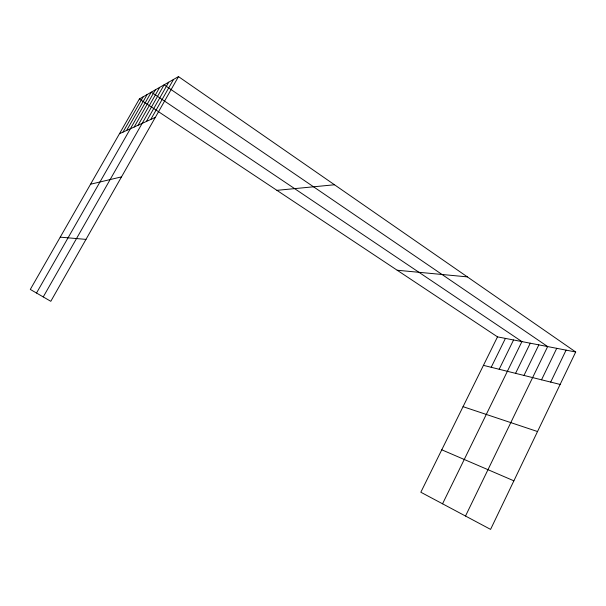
<?xml version="1.0" encoding="UTF-8"?>
<svg xmlns="http://www.w3.org/2000/svg" width="606" height="606" viewBox="0 0 606 606"><rect width="100%" height="100%" fill="white"/><g stroke="black" fill="none" stroke-linecap="round" stroke-linejoin="round"><path stroke-width="0.91" d="M575.7 351.995L490.58 529.386L420.829 492.231L497.503 336.868L575.7 351.995L178.49 76.614L139.372 98.975L30.3 289.426L50.798 301.303L178.49 76.614M550.695 382.091L566.08 350.139M465.514 516.032L547.657 346.571L164.128 84.825L43.246 296.925M541.529 379.81L556.74 348.329M523.97 375.44L538.84 344.867M515.554 373.349L530.258 343.208M499.177 369.274L513.555 339.974M442.554 503.806L521.918 341.595L151.28 92.165L36.511 293.024M491.201 367.289L505.419 338.398M146.372 121.473L168.733 82.189M150.75 119.473L173.521 79.454M126.616 130.457L147.167 94.513M134.161 127.025L155.409 89.809M138.085 125.245L159.689 87.362M122.988 132.116L143.205 96.786M119.48 133.706L155.31 117.405M90.552 184.224L121.511 176.869M276.919 190.337L334.497 184.769M60.236 237.158L85.984 239.385M397.195 270.238L467.355 276.881M483.444 365.357L560.133 384.439M463.06 406.671L537.53 431.54M441.774 449.803L513.888 480.823M139.372 98.975L497.503 336.868"/></g></svg>
